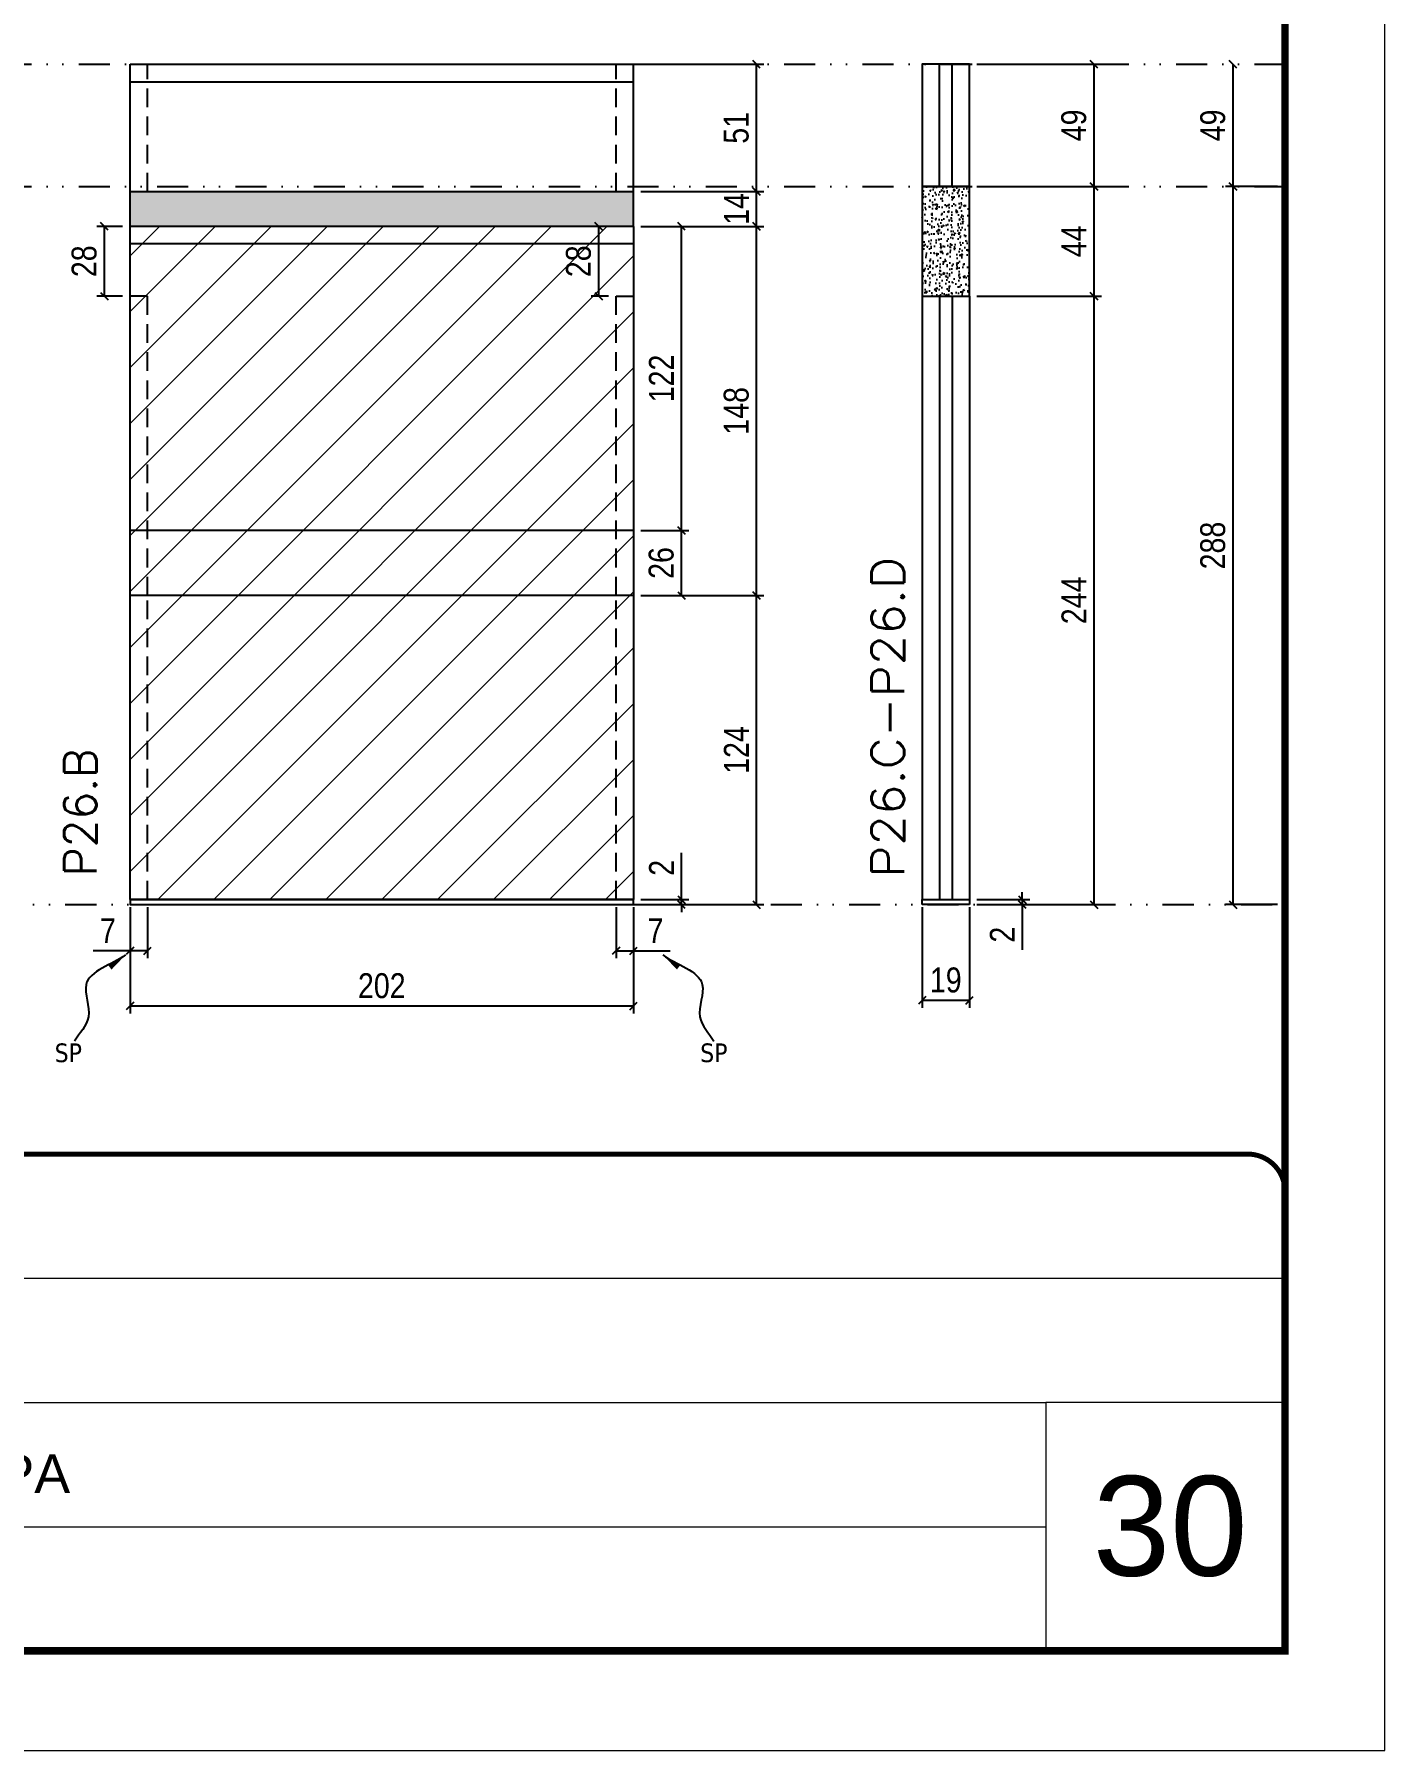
# Model space of a CAD drawing. Extents: x 14400 to 24104, y -21631 to 6985.
# Drawn here: x 16955 to 17497, y -2105 to -1417 of the extents above; entities that cross this region are included whole.
import ezdxf

# ---------------------------------------------------------------- set-up
doc = ezdxf.new("R2010")
doc.units = 0
for name, pattern in [('CONTINUO', [0]), ('DASHED', [0.75, 0.5, -0.25]), ('DIVIDE2', [0.625, 0.25, -0.125, 0, -0.125, 0, -0.125]), ('HIDDEN', [0.375, 0.25, -0.125])]:
    doc.linetypes.add(name, pattern=pattern)
for name, color, linetype, lineweight in [('CARIMBO', 255, 'Continuous', 9), ('Folhas', 255, 'Continuous', 9), ('Hachura', 251, 'Continuous', 9), ('SARRAFO DE PRESSAO', 251, 'DASHED', 9), ('Texto Seção', 7, 'Continuous', 15)]:
    doc.layers.add(name, color=color, linetype=linetype, lineweight=lineweight)
for name, color, linetype in [('COTA', 241, 'Continuous'), ('Nível', 160, 'Continuous'), ('Painéis', 200, 'Continuous'), ('SARR_2.2x7', 40, 'Continuous'), ('texto', 7, 'Continuous')]:
    doc.layers.add(name, color=color, linetype=linetype)
doc.styles.add('ARIAL', font='arial.ttf')
doc.styles.add('COTA TECNICA', font='techl___.ttf', dxfattribs={"height": 10})
doc.styles.add('COTA TECNICA-50', font='techl___.ttf', dxfattribs={"height": 10})
doc.styles.add('REGUA-120', font='ROMANS.shx', dxfattribs={"height": 15})
doc.styles.get("Standard").update_dxf_attribs({"font": 'arial.ttf'})
doc.dimstyles.new('COTA PAINEL-50', dxfattribs={"dimtxt": 10, "dimasz": 3, "dimexe": 3, "dimexo": 3, "dimgap": 3, "dimtad": 1, "dimdec": 1, "dimzin": 12, "dimdsep": 46, "dimtxsty": 'COTA TECNICA-50', "dimblk1": 'OBLIQUE', "dimblk2": 'OBLIQUE', "dimsah": 1, "dimcen": 0.9, "dimclrd": 4, "dimclre": 4, "dimclrt": 240, "dimadec": 1, "dimazin": 3, "dimtfac": 1, "dimtdec": 1, "dimtmove": 0, "dimatfit": 3, "dimfxl": 1, "dimtolj": 1, "dimtzin": 12, "dimarcsym": 0})
doc.dimstyles.new('PAINEL', dxfattribs={"dimtxt": 10, "dimasz": 3, "dimexe": 3, "dimexo": 3, "dimgap": 3, "dimtad": 1, "dimdec": 1, "dimzin": 12, "dimdsep": 46, "dimtxsty": 'COTA TECNICA', "dimblk1": 'OBLIQUE', "dimblk2": 'OBLIQUE', "dimsah": 1, "dimcen": 0.9, "dimclrd": 4, "dimclre": 4, "dimclrt": 240, "dimadec": 1, "dimazin": 3, "dimtfac": 1, "dimtdec": 1, "dimtmove": 0, "dimatfit": 3, "dimfxl": 1, "dimtolj": 1, "dimtzin": 12, "dimarcsym": 0})
doc.dimstyles.get("Standard").update_dxf_attribs({"dimtxt": 0.18, "dimasz": 0.18, "dimexe": 0.18, "dimexo": 0.0625, "dimgap": 0.09, "dimtad": 0, "dimtih": 1, "dimtoh": 1, "dimdec": 4, "dimzin": 0, "dimdsep": 46, "dimtxsty": 'Standard', "dimcen": 0.09, "dimadec": 0, "dimazin": 0, "dimtfac": 1, "dimtdec": 4, "dimtofl": 0, "dimtmove": 0, "dimatfit": 3, "dimfxl": 1, "dimtolj": 1, "dimtzin": 0, "dimarcsym": 0})

# ---------------------------------------------------------------- blocks, each defined once
blk = doc.blocks.new('9999999999')
at = {"color": 30, "linetype": 'CONTINUO'}
for p, q in [((98564.56, 34379.64), (99583.98, 34379.64)), ((98564.56, 34329.83), (99487.98, 34329.83)), ((99583.98, 34329.83), (99487.98, 34329.83)), ((99487.98, 34329.83), (99487.98, 34230.21)), ((98564.56, 34280.02), (99487.98, 34280.02))]:
    blk.add_line(p, q, dxfattribs=at)
at = {"color": 30, "linetype": 'CONTINUO', "const_width": 2}
blk.add_lwpolyline([(99583.98, 34230.21), (99583.98, 34414.45, 0.414214), (99568.98, 34429.45), (98228.98, 34429.45, 0.414214), (98213.98, 34414.45), (98213.98, 34245.21, 0.414214), (98228.98, 34230.21), (99583.98, 34230.21)], format="xyb", dxfattribs=at)
at = {"layer": 'Folhas'}
blk.add_lwpolyline([(98138.98, 34190.21), (99623.98, 34190.21), (99623.98, 35240.21), (98138.98, 35240.21)], close=True, dxfattribs=at)
at = {"layer": 'Folhas', "color": 30, "const_width": 3}
blk.add_lwpolyline([(98213.98, 34230.21), (99583.98, 34230.21), (99583.98, 35200.21), (98213.98, 35200.21)], close=True, dxfattribs=at)
at = {"color": 7, "linetype": 'Continuous', "ltscale": 5, "style": 'ARIAL'}
blk.add_text('2°PAVIMENTO - 1°ETAPA', height=15.4829, dxfattribs=at).set_placement((98837.68, 34293.51))
blk = doc.blocks.new('_Oblique')
at = {"color": 0, "linetype": 'ByBlock', "lineweight": -2}
blk.add_line((-0.5, -0.5), (0.5, 0.5), dxfattribs=at)
blk = doc.blocks.new('*D1287')
at = {"layer": 'COTA', "color": 4, "lineweight": -2, "transparency": 16777216}
for p, q in [((16993.55, -1767.02), (16993.55, -1809.69)), ((17195.55, -1767.02), (17195.55, -1809.69)), ((17195.55, -1806.69), (16993.55, -1806.69))]:
    blk.add_line(p, q, dxfattribs=at)
at = {"layer": 'Defpoints', "color": 0, "transparency": 16777216}
for p in [(16993.55, -1764.02), (17195.55, -1764.02), (16993.55, -1806.69)]:
    blk.add_point(p, dxfattribs=at)
at = {"layer": 'COTA', "color": 4, "lineweight": -2, "transparency": 16777216, "xscale": 3, "yscale": 3, "zscale": 3, "rotation": 180}
blk.add_blockref('_Oblique', (16993.55, -1806.69), dxfattribs=at)
at = {"layer": 'COTA', "color": 4, "lineweight": -2, "transparency": 16777216, "xscale": 3, "yscale": 3, "zscale": 3}
blk.add_blockref('_Oblique', (17195.55, -1806.69), dxfattribs=at)
at = {"layer": 'COTA', "color": 240, "transparency": 16777216, "insert": (17094.55, -1798.59), "char_height": 10, "attachment_point": 5, "style": 'COTA TECNICA'}
blk.add_mtext('\\A1;202', dxfattribs=at)
blk = doc.blocks.new('*D1288')
at = {"layer": 'COTA', "color": 4, "lineweight": -2, "transparency": 16777216}
for p, q in [((17188.55, -1767.02), (17188.55, -1787.53)), ((17195.55, -1769.02), (17195.55, -1787.53)), ((17188.55, -1784.53), (17195.55, -1784.53)), ((17195.55, -1784.53), (17210.28, -1784.53))]:
    blk.add_line(p, q, dxfattribs=at)
at = {"layer": 'Defpoints', "color": 0, "transparency": 16777216}
for p in [(17188.55, -1764.02), (17195.55, -1766.02), (17195.55, -1784.53)]:
    blk.add_point(p, dxfattribs=at)
at = {"layer": 'COTA', "color": 4, "lineweight": -2, "transparency": 16777216, "xscale": 3, "yscale": 3, "zscale": 3, "rotation": 180}
blk.add_blockref('_Oblique', (17188.55, -1784.53), dxfattribs=at)
at = {"layer": 'COTA', "color": 4, "lineweight": -2, "transparency": 16777216, "xscale": 3, "yscale": 3, "zscale": 3}
blk.add_blockref('_Oblique', (17195.55, -1784.53), dxfattribs=at)
at = {"layer": 'COTA', "color": 240, "transparency": 16777216, "insert": (17204.41, -1776.45), "char_height": 10, "attachment_point": 5, "style": 'COTA TECNICA-50'}
blk.add_mtext('\\A1;7', dxfattribs=at)
blk = doc.blocks.new('*D1289')
at = {"layer": 'COTA', "color": 4, "lineweight": -2, "transparency": 16777216}
for p, q in [((17000.55, -1767.02), (17000.55, -1787.53)), ((16993.55, -1769.02), (16993.55, -1787.53)), ((16993.55, -1784.53), (16978.81, -1784.53)), ((17000.55, -1784.53), (16993.55, -1784.53))]:
    blk.add_line(p, q, dxfattribs=at)
at = {"layer": 'Defpoints', "color": 0, "transparency": 16777216}
for p in [(16993.55, -1766.02), (17000.55, -1764.02), (16993.55, -1784.53)]:
    blk.add_point(p, dxfattribs=at)
at = {"layer": 'COTA', "color": 4, "lineweight": -2, "transparency": 16777216, "xscale": 3, "yscale": 3, "zscale": 3, "rotation": 180}
blk.add_blockref('_Oblique', (16993.55, -1784.53), dxfattribs=at)
at = {"layer": 'COTA', "color": 4, "lineweight": -2, "transparency": 16777216, "xscale": 3, "yscale": 3, "zscale": 3}
blk.add_blockref('_Oblique', (17000.55, -1784.53), dxfattribs=at)
at = {"layer": 'COTA', "color": 240, "transparency": 16777216, "insert": (16984.68, -1776.45), "char_height": 10, "attachment_point": 5, "style": 'COTA TECNICA-50'}
blk.add_mtext('\\A1;7', dxfattribs=at)
blk = doc.blocks.new('*D1297')
at = {"layer": 'COTA', "color": 4, "linetype": 'ByBlock', "lineweight": -2, "transparency": 16777216}
for p, q in [((17198.55, -1642.02), (17247.91, -1642.02)), ((17244.91, -1766.02), (17244.91, -1642.02)), ((17198.55, -1766.02), (17247.91, -1766.02))]:
    blk.add_line(p, q, dxfattribs=at)
at = {"layer": 'Defpoints', "color": 0, "linetype": 'ByBlock', "transparency": 16777216}
for p in [(17195.55, -1642.02), (17244.91, -1642.02), (17195.55, -1766.02)]:
    blk.add_point(p, dxfattribs=at)
at = {"layer": 'COTA', "color": 4, "linetype": 'ByBlock', "lineweight": -2, "transparency": 16777216, "xscale": 3, "yscale": 3, "zscale": 3}
for p, rotation in [((17244.91, -1642.02), 90), ((17244.91, -1766.02), 270)]:
    blk.add_blockref('_Oblique', p, dxfattribs=dict(at, rotation=rotation))
at = {"layer": 'COTA', "color": 240, "linetype": 'ByBlock', "transparency": 16777216, "insert": (17236.84, -1704.02), "char_height": 10, "attachment_point": 5, "rotation": 90, "style": 'COTA TECNICA'}
blk.add_mtext('\\A1;124', dxfattribs=at)
blk = doc.blocks.new('*D1290')
at = {"layer": 'COTA', "color": 4, "lineweight": -2, "transparency": 16777216}
for p, q in [((17214.8, -1764.02), (17214.8, -1745.21)), ((17198.55, -1764.02), (17217.8, -1764.02)), ((17198.55, -1766.02), (17217.8, -1766.02)), ((17214.8, -1766.02), (17214.8, -1764.02)), ((17214.8, -1766.02), (17214.8, -1769.02))]:
    blk.add_line(p, q, dxfattribs=at)
at = {"layer": 'Defpoints', "color": 0, "transparency": 16777216}
for p in [(17195.55, -1764.02), (17195.55, -1766.02), (17214.8, -1766.02)]:
    blk.add_point(p, dxfattribs=at)
at = {"layer": 'COTA', "color": 4, "lineweight": -2, "transparency": 16777216, "xscale": 3, "yscale": 3, "zscale": 3}
for p, rotation in [((17214.8, -1764.02), 270), ((17214.8, -1766.02), 90)]:
    blk.add_blockref('_Oblique', p, dxfattribs=dict(at, rotation=rotation))
at = {"layer": 'COTA', "color": 240, "transparency": 16777216, "insert": (17206.8, -1751.27), "char_height": 10, "attachment_point": 5, "rotation": 90, "style": 'COTA TECNICA-50'}
blk.add_mtext('\\A1;2', dxfattribs=at)
blk = doc.blocks.new('*D1298')
at = {"layer": 'COTA', "color": 4, "linetype": 'ByBlock', "lineweight": -2, "transparency": 16777216}
for p, q in [((17198.55, -1642.02), (17247.91, -1642.02)), ((17244.91, -1766.02), (17244.91, -1642.02)), ((17198.55, -1766.02), (17247.91, -1766.02))]:
    blk.add_line(p, q, dxfattribs=at)
at = {"layer": 'Defpoints', "color": 0, "linetype": 'ByBlock', "transparency": 16777216}
for p in [(17195.55, -1642.02), (17244.91, -1642.02), (17195.55, -1766.02)]:
    blk.add_point(p, dxfattribs=at)
at = {"layer": 'COTA', "color": 4, "linetype": 'ByBlock', "lineweight": -2, "transparency": 16777216, "xscale": 3, "yscale": 3, "zscale": 3}
for p, rotation in [((17244.91, -1642.02), 90), ((17244.91, -1766.02), 270)]:
    blk.add_blockref('_Oblique', p, dxfattribs=dict(at, rotation=rotation))
at = {"layer": 'COTA', "color": 240, "linetype": 'ByBlock', "transparency": 16777216, "insert": (17236.84, -1704.02), "char_height": 10, "attachment_point": 5, "rotation": 90, "style": 'COTA TECNICA'}
blk.add_mtext('\\A1;124', dxfattribs=at)
blk = doc.blocks.new('*D1299')
at = {"layer": 'COTA', "color": 4, "lineweight": -2, "transparency": 16777216}
for p, q in [((17198.55, -1494.02), (17247.91, -1494.02)), ((17244.91, -1642.02), (17244.91, -1494.02)), ((17198.55, -1642.02), (17247.91, -1642.02))]:
    blk.add_line(p, q, dxfattribs=at)
at = {"layer": 'Defpoints', "color": 0, "transparency": 16777216}
for p in [(17195.55, -1494.02), (17244.91, -1494.02), (17195.55, -1642.02)]:
    blk.add_point(p, dxfattribs=at)
at = {"layer": 'COTA', "color": 4, "lineweight": -2, "transparency": 16777216, "xscale": 3, "yscale": 3, "zscale": 3}
for p, rotation in [((17244.91, -1494.02), 90), ((17244.91, -1642.02), 270)]:
    blk.add_blockref('_Oblique', p, dxfattribs=dict(at, rotation=rotation))
at = {"layer": 'COTA', "color": 240, "transparency": 16777216, "insert": (17236.82, -1568.02), "char_height": 10, "attachment_point": 5, "rotation": 90, "style": 'COTA TECNICA'}
blk.add_mtext('\\A1;148', dxfattribs=at)
blk = doc.blocks.new('*D1300')
at = {"layer": 'COTA', "color": 4, "lineweight": -2, "transparency": 16777216}
for p, q in [((17198.55, -1480.02), (17247.91, -1480.02)), ((17244.91, -1494.02), (17244.91, -1480.02)), ((17198.55, -1494.02), (17247.91, -1494.02))]:
    blk.add_line(p, q, dxfattribs=at)
at = {"layer": 'Defpoints', "color": 0, "transparency": 16777216}
for p in [(17195.55, -1480.02), (17244.91, -1480.02), (17195.55, -1494.02)]:
    blk.add_point(p, dxfattribs=at)
at = {"layer": 'COTA', "color": 4, "lineweight": -2, "transparency": 16777216, "xscale": 3, "yscale": 3, "zscale": 3}
for p, rotation in [((17244.91, -1480.02), 90), ((17244.91, -1494.02), 270)]:
    blk.add_blockref('_Oblique', p, dxfattribs=dict(at, rotation=rotation))
at = {"layer": 'COTA', "color": 240, "transparency": 16777216, "insert": (17236.84, -1487.02), "char_height": 10, "attachment_point": 5, "rotation": 90, "style": 'COTA TECNICA'}
blk.add_mtext('\\A1;14', dxfattribs=at)
blk = doc.blocks.new('*D1301')
at = {"layer": 'COTA', "color": 4, "lineweight": -2, "transparency": 16777216}
for p, q in [((17185.55, -1494.02), (17178.6, -1494.02)), ((17181.6, -1522.02), (17181.6, -1494.02)), ((17185.55, -1522.02), (17178.6, -1522.02))]:
    blk.add_line(p, q, dxfattribs=at)
at = {"layer": 'Defpoints', "color": 0, "transparency": 16777216}
for p in [(17181.6, -1494.02), (17188.55, -1494.02), (17188.55, -1522.02)]:
    blk.add_point(p, dxfattribs=at)
at = {"layer": 'COTA', "color": 4, "lineweight": -2, "transparency": 16777216, "xscale": 3, "yscale": 3, "zscale": 3}
for p, rotation in [((17181.6, -1494.02), 90), ((17181.6, -1522.02), 270)]:
    blk.add_blockref('_Oblique', p, dxfattribs=dict(at, rotation=rotation))
at = {"layer": 'COTA', "color": 240, "transparency": 16777216, "insert": (17173.5, -1508.02), "char_height": 10, "attachment_point": 5, "rotation": 90, "style": 'COTA TECNICA'}
blk.add_mtext('\\A1;28', dxfattribs=at)
blk = doc.blocks.new('*D1302')
at = {"layer": 'COTA', "color": 4, "lineweight": -2, "transparency": 16777216}
for p, q in [((16990.55, -1494.02), (16980.24, -1494.02)), ((16983.24, -1522.02), (16983.24, -1494.02)), ((16990.55, -1522.02), (16980.24, -1522.02))]:
    blk.add_line(p, q, dxfattribs=at)
at = {"layer": 'Defpoints', "color": 0, "transparency": 16777216}
for p in [(16983.24, -1494.02), (16993.55, -1494.02), (16993.55, -1522.02)]:
    blk.add_point(p, dxfattribs=at)
at = {"layer": 'COTA', "color": 4, "lineweight": -2, "transparency": 16777216, "xscale": 3, "yscale": 3, "zscale": 3}
for p, rotation in [((16983.24, -1494.02), 90), ((16983.24, -1522.02), 270)]:
    blk.add_blockref('_Oblique', p, dxfattribs=dict(at, rotation=rotation))
at = {"layer": 'COTA', "color": 240, "transparency": 16777216, "insert": (16975.15, -1508.02), "char_height": 10, "attachment_point": 5, "rotation": 90, "style": 'COTA TECNICA'}
blk.add_mtext('\\A1;28', dxfattribs=at)
blk = doc.blocks.new('*D1303')
at = {"layer": 'COTA', "color": 4, "lineweight": -2, "transparency": 16777216}
for p, q in [((17198.55, -1616.02), (17217.8, -1616.02)), ((17214.8, -1642.02), (17214.8, -1616.02)), ((17198.55, -1642.02), (17217.8, -1642.02))]:
    blk.add_line(p, q, dxfattribs=at)
at = {"layer": 'Defpoints', "color": 0, "transparency": 16777216}
for p in [(17195.55, -1616.02), (17214.8, -1616.02), (17195.55, -1642.02)]:
    blk.add_point(p, dxfattribs=at)
at = {"layer": 'COTA', "color": 4, "lineweight": -2, "transparency": 16777216, "xscale": 3, "yscale": 3, "zscale": 3}
for p, rotation in [((17214.8, -1616.02), 90), ((17214.8, -1642.02), 270)]:
    blk.add_blockref('_Oblique', p, dxfattribs=dict(at, rotation=rotation))
at = {"layer": 'COTA', "color": 240, "transparency": 16777216, "insert": (17206.7, -1629.02), "char_height": 10, "attachment_point": 5, "rotation": 90, "style": 'COTA TECNICA'}
blk.add_mtext('\\A1;26', dxfattribs=at)
blk = doc.blocks.new('*D1291')
at = {"layer": 'COTA', "color": 4, "lineweight": -2, "transparency": 16777216}
for p, q in [((17198.55, -1494.02), (17217.8, -1494.02)), ((17214.8, -1616.02), (17214.8, -1494.02)), ((17198.55, -1616.02), (17217.8, -1616.02))]:
    blk.add_line(p, q, dxfattribs=at)
at = {"layer": 'Defpoints', "color": 0, "transparency": 16777216}
for p in [(17195.55, -1494.02), (17214.8, -1494.02), (17195.55, -1616.02)]:
    blk.add_point(p, dxfattribs=at)
at = {"layer": 'COTA', "color": 4, "lineweight": -2, "transparency": 16777216, "xscale": 3, "yscale": 3, "zscale": 3}
for p, rotation in [((17214.8, -1494.02), 90), ((17214.8, -1616.02), 270)]:
    blk.add_blockref('_Oblique', p, dxfattribs=dict(at, rotation=rotation))
at = {"layer": 'COTA', "color": 240, "transparency": 16777216, "insert": (17206.75, -1555.02), "char_height": 10, "attachment_point": 5, "rotation": 90, "style": 'COTA TECNICA'}
blk.add_mtext('\\A1;122', dxfattribs=at)
blk = doc.blocks.new('*D1264')
at = {"layer": 'COTA', "color": 4, "lineweight": -2, "transparency": 16777216}
for p, q in [((17311.36, -1767.02), (17311.36, -1807.38)), ((17330.36, -1767.02), (17330.36, -1807.38)), ((17311.36, -1804.38), (17330.36, -1804.38))]:
    blk.add_line(p, q, dxfattribs=at)
at = {"layer": 'Defpoints', "color": 0, "transparency": 16777216}
for p in [(17311.36, -1764.02), (17330.36, -1764.02), (17330.36, -1804.38)]:
    blk.add_point(p, dxfattribs=at)
at = {"layer": 'COTA', "color": 4, "lineweight": -2, "transparency": 16777216, "xscale": 3, "yscale": 3, "zscale": 3, "rotation": 180}
blk.add_blockref('_Oblique', (17311.36, -1804.38), dxfattribs=at)
at = {"layer": 'COTA', "color": 4, "lineweight": -2, "transparency": 16777216, "xscale": 3, "yscale": 3, "zscale": 3}
blk.add_blockref('_Oblique', (17330.36, -1804.38), dxfattribs=at)
at = {"layer": 'COTA', "color": 240, "transparency": 16777216, "insert": (17320.86, -1796.29), "char_height": 10, "attachment_point": 5, "style": 'COTA TECNICA'}
blk.add_mtext('\\A1;19', dxfattribs=at)
blk = doc.blocks.new('*D1265')
at = {"layer": 'COTA', "color": 4, "lineweight": -2, "transparency": 16777216}
for p, q in [((17351.55, -1764.02), (17351.55, -1761.02)), ((17333.36, -1764.02), (17354.55, -1764.02)), ((17333.36, -1766.02), (17354.55, -1766.02)), ((17351.55, -1764.02), (17351.55, -1766.02)), ((17351.55, -1766.02), (17351.55, -1784.13))]:
    blk.add_line(p, q, dxfattribs=at)
at = {"layer": 'Defpoints', "color": 0, "transparency": 16777216}
for p in [(17330.36, -1764.02), (17330.36, -1766.02), (17351.55, -1764.02)]:
    blk.add_point(p, dxfattribs=at)
at = {"layer": 'COTA', "color": 4, "lineweight": -2, "transparency": 16777216, "xscale": 3, "yscale": 3, "zscale": 3}
for p, rotation in [((17351.55, -1764.02), 270), ((17351.55, -1766.02), 90)]:
    blk.add_blockref('_Oblique', p, dxfattribs=dict(at, rotation=rotation))
at = {"layer": 'COTA', "color": 240, "transparency": 16777216, "insert": (17343.55, -1778.07), "char_height": 10, "attachment_point": 5, "rotation": 90, "style": 'COTA TECNICA-50'}
blk.add_mtext('\\A1;2', dxfattribs=at)
blk = doc.blocks.new('*D1266')
at = {"layer": 'COTA', "color": 4, "lineweight": -2, "transparency": 16777216}
for p, q in [((17333.36, -1522.02), (17383.35, -1522.02)), ((17380.35, -1766.02), (17380.35, -1522.02)), ((17333.36, -1766.02), (17383.35, -1766.02))]:
    blk.add_line(p, q, dxfattribs=at)
at = {"layer": 'Defpoints', "color": 0, "transparency": 16777216}
for p in [(17330.36, -1522.02), (17380.35, -1522.02), (17330.36, -1766.02)]:
    blk.add_point(p, dxfattribs=at)
at = {"layer": 'COTA', "color": 4, "lineweight": -2, "transparency": 16777216, "xscale": 3, "yscale": 3, "zscale": 3}
for p, rotation in [((17380.35, -1522.02), 90), ((17380.35, -1766.02), 270)]:
    blk.add_blockref('_Oblique', p, dxfattribs=dict(at, rotation=rotation))
at = {"layer": 'COTA', "color": 240, "transparency": 16777216, "insert": (17372.28, -1644.02), "char_height": 10, "attachment_point": 5, "rotation": 90, "style": 'COTA TECNICA-50'}
blk.add_mtext('\\A1;244', dxfattribs=at)
blk = doc.blocks.new('*D1292')
at = {"layer": 'COTA', "color": 4, "lineweight": -2, "transparency": 16777216}
for p, q in [((17333.36, -1478.02), (17383.35, -1478.02)), ((17380.35, -1522.02), (17380.35, -1478.02)), ((17333.36, -1522.02), (17383.35, -1522.02))]:
    blk.add_line(p, q, dxfattribs=at)
at = {"layer": 'Defpoints', "color": 0, "transparency": 16777216}
for p in [(17330.36, -1478.02), (17380.35, -1478.02), (17330.36, -1522.02)]:
    blk.add_point(p, dxfattribs=at)
at = {"layer": 'COTA', "color": 4, "lineweight": -2, "transparency": 16777216, "xscale": 3, "yscale": 3, "zscale": 3}
for p, rotation in [((17380.35, -1478.02), 90), ((17380.35, -1522.02), 270)]:
    blk.add_blockref('_Oblique', p, dxfattribs=dict(at, rotation=rotation))
at = {"layer": 'COTA', "color": 240, "transparency": 16777216, "insert": (17372.28, -1500.02), "char_height": 10, "attachment_point": 5, "rotation": 90, "style": 'COTA TECNICA'}
blk.add_mtext('\\A1;44', dxfattribs=at)
blk = doc.blocks.new('*D1293')
at = {"layer": 'COTA', "color": 4, "lineweight": -2, "transparency": 16777216}
for p, q in [((17453.97, -1478.02), (17433.12, -1478.02)), ((17436.12, -1766.02), (17436.12, -1478.02)), ((17453.97, -1766.02), (17433.12, -1766.02))]:
    blk.add_line(p, q, dxfattribs=at)
at = {"layer": 'Defpoints', "color": 0, "transparency": 16777216}
for p in [(17436.12, -1478.02), (17456.97, -1478.02), (17456.97, -1766.02)]:
    blk.add_point(p, dxfattribs=at)
at = {"layer": 'COTA', "color": 4, "lineweight": -2, "transparency": 16777216, "xscale": 3, "yscale": 3, "zscale": 3}
for p, rotation in [((17436.12, -1478.02), 90), ((17436.12, -1766.02), 270)]:
    blk.add_blockref('_Oblique', p, dxfattribs=dict(at, rotation=rotation))
at = {"layer": 'COTA', "color": 240, "transparency": 16777216, "insert": (17428.02, -1622.02), "char_height": 10, "attachment_point": 5, "rotation": 90, "style": 'COTA TECNICA'}
blk.add_mtext('\\A1;288', dxfattribs=at)
blk = doc.blocks.new('*D2073')
at = {"layer": 'COTA', "color": 4, "lineweight": -2, "transparency": 16777216}
for p, q in [((17198.55, -1429.02), (17247.91, -1429.02)), ((17244.91, -1480.02), (17244.91, -1429.02)), ((17198.55, -1480.02), (17247.91, -1480.02))]:
    blk.add_line(p, q, dxfattribs=at)
at = {"layer": 'Defpoints', "color": 0, "transparency": 16777216}
for p in [(17195.55, -1429.02), (17244.91, -1429.02), (17195.55, -1480.02)]:
    blk.add_point(p, dxfattribs=at)
at = {"layer": 'COTA', "color": 4, "lineweight": -2, "transparency": 16777216, "xscale": 3, "yscale": 3, "zscale": 3}
for p, rotation in [((17244.91, -1429.02), 90), ((17244.91, -1480.02), 270)]:
    blk.add_blockref('_Oblique', p, dxfattribs=dict(at, rotation=rotation))
at = {"layer": 'COTA', "color": 240, "transparency": 16777216, "insert": (17236.8, -1454.52), "char_height": 10, "attachment_point": 5, "rotation": 90, "style": 'COTA TECNICA'}
blk.add_mtext('\\A1;51', dxfattribs=at)
blk = doc.blocks.new('*D2074')
at = {"layer": 'COTA', "color": 4, "lineweight": -2, "transparency": 16777216}
blk.add_line((17436.12, -1478.02), (17436.12, -1429.02), dxfattribs=at)
at = {"layer": 'Defpoints', "color": 0, "transparency": 16777216}
for p in [(17436.12, -1429.02), (17436.12, -1429.02), (17436.12, -1478.02)]:
    blk.add_point(p, dxfattribs=at)
at = {"layer": 'COTA', "color": 4, "lineweight": -2, "transparency": 16777216, "xscale": 3, "yscale": 3, "zscale": 3}
for p, rotation in [((17436.12, -1429.02), 90), ((17436.12, -1478.02), 270)]:
    blk.add_blockref('_Oblique', p, dxfattribs=dict(at, rotation=rotation))
at = {"layer": 'COTA', "color": 240, "transparency": 16777216, "insert": (17428.02, -1453.52), "char_height": 10, "attachment_point": 5, "rotation": 90, "style": 'COTA TECNICA'}
blk.add_mtext('\\A1;49', dxfattribs=at)
blk = doc.blocks.new('*D2076')
at = {"layer": 'COTA', "color": 4, "lineweight": -2, "transparency": 16777216}
for p, q in [((17333.36, -1429.02), (17383.35, -1429.02)), ((17380.35, -1478.02), (17380.35, -1429.02)), ((17333.36, -1478.02), (17383.35, -1478.02))]:
    blk.add_line(p, q, dxfattribs=at)
at = {"layer": 'Defpoints', "color": 0, "transparency": 16777216}
for p in [(17330.36, -1429.02), (17380.35, -1429.02), (17330.36, -1478.02)]:
    blk.add_point(p, dxfattribs=at)
at = {"layer": 'COTA', "color": 4, "lineweight": -2, "transparency": 16777216, "xscale": 3, "yscale": 3, "zscale": 3}
for p, rotation in [((17380.35, -1429.02), 90), ((17380.35, -1478.02), 270)]:
    blk.add_blockref('_Oblique', p, dxfattribs=dict(at, rotation=rotation))
at = {"layer": 'COTA', "color": 240, "transparency": 16777216, "insert": (17372.25, -1453.52), "char_height": 10, "attachment_point": 5, "rotation": 90, "style": 'COTA TECNICA'}
blk.add_mtext('\\A1;49', dxfattribs=at)

msp = doc.modelspace()

# ---------------------------------------------------------------- hatches: boundary and pattern name
at = {"layer": 'COTA'}
h = msp.add_hatch(dxfattribs=at)
h.set_pattern_fill('AR-CONC', color=256, scale=0.03)
h.set_pattern_definition([(50, (-1431.694, -5760.8755), (5.4655401, -0.4781726), [0.5715, -6.2865]), (355, (-1431.694, -5760.8755), (-1.0573026, 5.7317054), [0.4572, -5.0292175]), (100.451445, (-1431.2385, -5760.9154), (4.4082374, 5.2535326), [0.4857003, -5.3427073]), (46.1842, (-1431.694, -5759.3515), (8.1323712, -1.2612698), [0.85725, -9.42975]), (96.635558, (-1431.016, -5759.457), (7.122124, 7.4227837), [0.7285507, -8.0140682]), (351.18415, (-1431.694, -5759.3515), (7.122124, 7.4227837), [0.685799, -7.543792]), (21, (-1430.932, -5759.7325), (4.5484317, -3.0679559), [0.5715, -6.2865]), (326, (-1430.932, -5759.7325), (1.8540609, 5.525639), [0.4572, -5.0292]), (71.451445, (-1430.553, -5759.988), (6.4024926, 2.457683), [0.4857003, -5.3426981]), (37.5, (-1431.694, -5760.8755), (0.0926581, 2.53665117), [0, -4.96824, 0, -5.1054, 0, -5.04825]), (7.5, (-1431.694, -5760.8755), (2.00458988, 3.00541724), [0, -2.91084, 0, -4.85394, 0, -1.92405]), (327.5, (-1433.3932, -5760.8755), (4.06771786, -0.17186232), [0, -1.905, 0, -5.9436, 0, -7.8867]), (317.5, (-1434.1552, -5760.8755), (4.44387544, 0.7627947), [0, -2.4765, 0, -3.94716, 0, -5.6007])])
h.paths.add_polyline_path([(17330.36, -1478.02), (17311.36, -1478.02), (17311.36, -1522.02), (17330.36, -1522.02)])
h = msp.add_hatch(dxfattribs=at)
h.set_pattern_fill('AR-CONC', color=256, scale=0.03)
h.set_pattern_definition([(50, (534.385, -28), (5.4655401, -0.4781726), [0.5715, -6.2865]), (355, (534.385, -28), (-1.0573026, 5.7317054), [0.4572, -5.0292175]), (100.451445, (534.8404, -28.04), (4.4082374, 5.2535326), [0.4857003, -5.3427073]), (46.1842, (534.385, -26.476), (8.1323712, -1.2612698), [0.85725, -9.42975]), (96.63556, (535.0626, -26.581), (7.122124, 7.4227837), [0.7285507, -8.0140682]), (351.18415, (534.385, -26.476), (7.122124, 7.4227837), [0.685799, -7.543792]), (21, (535.147, -26.857), (4.5484317, -3.067956), [0.5715, -6.2865]), (326, (535.147, -26.857), (1.8540609, 5.525639), [0.4572, -5.0292]), (71.451445, (535.526, -27.1127), (6.4024926, 2.457683), [0.4857003, -5.3426981]), (37.5, (534.3849, -28), (0.0926581, 2.53665117), [0, -4.96824, 0, -5.1054, 0, -5.04825]), (7.5, (534.385, -28), (2.00458988, 3.00541724), [0, -2.91084, 0, -4.85394, 0, -1.92405]), (327.5, (532.6856, -28), (4.06771786, -0.17186232), [0, -1.905, 0, -5.9436, 0, -7.8867]), (317.5, (531.9236, -28), (4.44387544, 0.7627947), [0, -2.4765, 0, -3.94716, 0, -5.6007])])
h.paths.add_polyline_path([(16993.55, -1480.02), (16993.55, -1494.02), (17195.55, -1494.02), (17195.55, -1480.02)])
at = {"layer": 'Hachura', "linetype": 'ByBlock'}
h = msp.add_hatch(dxfattribs=at)
h.set_pattern_fill('ANSI31', color=256, scale=5)
h.paths.add_polyline_path([(16761.03, -1429.02), (16673.53, -1429.02), (16673.53, -1478.02), (16761.03, -1478.02)])
h.paths.add_polyline_path([(16875.53, -1429.02), (16788.03, -1429.02), (16788.03, -1478.02), (16875.53, -1478.02)])
h.paths.add_polyline_path([(16875.53, -1522.02), (16673.53, -1522.02), (16673.53, -1545.02), (16875.53, -1545.02)])
h.paths.add_polyline_path([(16875.53, -1545.02), (16673.53, -1545.02), (16673.53, -1642.02), (16875.53, -1642.02)])
h.paths.add_polyline_path([(16875.53, -1642.02), (16673.53, -1642.02), (16673.53, -1764.02), (16875.53, -1764.02)])
h.paths.add_polyline_path([(17195.55, -1642.02), (16993.55, -1642.02), (16993.55, -1764.02), (17195.55, -1764.02)])
h.paths.add_polyline_path([(17195.55, -1616.02), (16993.55, -1616.02), (16993.55, -1642.02), (17195.55, -1642.02)])
h.paths.add_polyline_path([(17195.55, -1494.02), (16993.55, -1494.02), (16993.55, -1616.02), (17195.55, -1616.02)])

# ---------------------------------------------------------------- linework, layer by layer
at = {"layer": 'COTA'}
for p, q in [((16993.55, -1494.02), (16993.55, -1480.02)), ((17195.55, -1494.02), (17195.55, -1480.02)), ((17000.55, -1522.02), (16993.55, -1522.02)), ((17188.55, -1522.02), (17195.55, -1522.02))]:
    msp.add_line(p, q, dxfattribs=at)
msp.add_lwpolyline([(17311.36, -1522.02), (17330.36, -1522.02), (17330.36, -1478.02), (17311.36, -1478.02)], close=True, dxfattribs=at)
at = {"layer": 'Nível', "color": 4, "linetype": 'DIVIDE2', "ltscale": 50}
for p, q in [((16626.98, -1429.02), (17456.97, -1429.02)), ((16626.98, -1478.02), (17456.97, -1478.02)), ((16086.97, -1766.02), (17456.97, -1766.02))]:
    msp.add_line(p, q, dxfattribs=at)
at = {"layer": 'Painéis'}
for p, q in [((16993.55, -1429.02), (17195.55, -1429.02)), ((16993.55, -1480.02), (16993.55, -1429.02)), ((17195.55, -1480.02), (17195.55, -1429.02)), ((16993.55, -1480.02), (17195.55, -1480.02)), ((16993.55, -1764.02), (16993.55, -1494.02)), ((17195.55, -1494.02), (16993.55, -1494.02)), ((17195.55, -1494.02), (17195.55, -1764.02)), ((17311.36, -1522.02), (17311.36, -1764.02)), ((17311.36, -1522.02), (17330.36, -1522.02)), ((17330.36, -1522.02), (17330.36, -1764.02)), ((17195.55, -1616.02), (16993.55, -1616.02)), ((17195.55, -1642.02), (16993.55, -1642.02)), ((16993.55, -1764.02), (17195.55, -1764.02)), ((17311.36, -1764.02), (17330.36, -1764.02)), ((17311.36, -1766.02), (17311.36, -1764.02)), ((17330.36, -1766.02), (17311.36, -1766.02)), ((17330.36, -1764.02), (17330.36, -1766.02))]:
    msp.add_line(p, q, dxfattribs=at)
for points in [[(17311.36, -1478.02), (17330.36, -1478.02), (17330.36, -1429.02), (17311.36, -1429.02)], [(17195.55, -1764.02), (16993.55, -1764.02), (16993.55, -1766.02), (17195.55, -1766.02)]]:
    msp.add_lwpolyline(points, close=True, dxfattribs=at)
at = {"layer": 'SARR_2.2x7', "linetype": 'HIDDEN', "ltscale": 30}
for p, q in [((17000.55, -1480.02), (17000.55, -1429.02)), ((17188.55, -1480.02), (17188.55, -1429.02)), ((17000.55, -1642.02), (17000.55, -1522.02)), ((17188.55, -1642.02), (17188.55, -1522.02)), ((17000.55, -1764.02), (17000.55, -1642.02)), ((17188.55, -1764.02), (17188.55, -1642.02))]:
    msp.add_line(p, q, dxfattribs=at)
at = {"layer": 'SARR_2.2x7'}
for p, q in [((17318.36, -1478.02), (17318.36, -1429.02)), ((17323.36, -1478.02), (17323.36, -1429.02)), ((16993.55, -1436.02), (17195.55, -1436.02)), ((17195.55, -1501.02), (16993.55, -1501.02)), ((17318.36, -1522.02), (17318.36, -1764.02)), ((17323.36, -1522.02), (17323.36, -1764.02))]:
    msp.add_line(p, q, dxfattribs=at)

# ---------------------------------------------------------------- block references
at = {"layer": 'SARRAFO DE PRESSAO', "color": 6, "linetype": 'ByBlock'}
msp.add_blockref('9999999999', (-82127.01, -36295.5), dxfattribs=at)

# ---------------------------------------------------------------- texts
at = {"layer": 'CARIMBO', "style": 'ARIAL'}
msp.add_text('30', height=40, dxfattribs=at).set_placement((17379.83, -2035.15))
at = {"layer": 'texto', "color": 0, "char_height": 7.5, "attachment_point": 5}
for insert in [(16968.77, -1825.51), (17227.79, -1825.51)]:
    msp.add_mtext('{\\fTahoma|b0|i0|c0|p34;\\C4;SP}', dxfattribs=dict(at, insert=insert))
at = {"layer": 'Texto Seção', "style": 'REGUA-120', "width": 1.1}
msp.add_text('P26.C-P26.D', height=13, rotation=90, dxfattribs=at).set_placement((17304.11, -1755.25))
at = {"layer": 'Texto Seção', "insert": (16980.07, -1754.76), "char_height": 13, "width": 285.3299, "attachment_point": 7, "rotation": 90, "style": 'REGUA-120'}
msp.add_mtext('\\pt26;P26.B', dxfattribs=at)

# ---------------------------------------------------------------- dimensions: what is measured, and where the dimension line sits
at = {"layer": 'COTA'}
for base, p1, p2, angle, dimstyle, picture, middle in [((17244.91, -1429.02), (17195.55, -1480.02), (17195.55, -1429.02), 90, 'PAINEL', '*D2073', (17236.8, -1454.52)), ((17380.35, -1429.02), (17330.36, -1478.02), (17330.36, -1429.02), 90, 'PAINEL', '*D2076', (17372.25, -1453.52)), ((17436.12, -1429.02), (17436.12, -1478.02), (17436.12, -1429.02), 90, 'PAINEL', '*D2074', (17428.02, -1453.52)), ((17380.35, -1478.02), (17330.36, -1522.02), (17330.36, -1478.02), 90, 'PAINEL', '*D1292', (17372.28, -1500.02)), ((17436.12, -1478.02), (17456.97, -1766.02), (17456.97, -1478.02), 90, 'PAINEL', '*D1293', (17428.02, -1622.02)), ((16983.24, -1494.02), (16993.55, -1522.02), (16993.55, -1494.02), 90, 'PAINEL', '*D1302', (16975.15, -1508.02)), ((17181.6, -1494.02), (17188.55, -1522.02), (17188.55, -1494.02), 90, 'PAINEL', '*D1301', (17173.5, -1508.02)), ((17244.91, -1494.02), (17195.55, -1642.02), (17195.55, -1494.02), 90, 'PAINEL', '*D1299', (17236.82, -1568.02)), ((17380.35, -1522.02), (17330.36, -1766.02), (17330.36, -1522.02), 90, 'COTA PAINEL-50', '*D1266', (17372.28, -1644.02)), ((17214.8, -1616.02), (17195.55, -1642.02), (17195.55, -1616.02), 90, 'PAINEL', '*D1303', (17206.7, -1629.02)), ((16993.55, -1784.53), (17000.55, -1764.02), (16993.55, -1766.02), 180, 'COTA PAINEL-50', '*D1289', (16984.68, -1776.45))]:
    dim = msp.add_linear_dim(base=base, p1=p1, p2=p2, angle=angle, dimstyle=dimstyle, dxfattribs=at)
    dim.commit()
    dim.dimension.update_dxf_attribs({"geometry": picture, "text_midpoint": middle})
for base, p1, p2, dimstyle, picture, middle in [((17244.91, -1480.02), (17195.55, -1494.02), (17195.55, -1480.02), 'PAINEL', '*D1300', (17244.91, -1487.02)), ((17214.8, -1766.02), (17195.55, -1764.02), (17195.55, -1766.02), 'COTA PAINEL-50', '*D1290', (17214.8, -1751.27)), ((17351.55, -1764.02), (17330.36, -1766.02), (17330.36, -1764.02), 'COTA PAINEL-50', '*D1265', (17351.55, -1778.07))]:
    dim = msp.add_linear_dim(base=base, p1=p1, p2=p2, angle=90, dimstyle=dimstyle, dxfattribs=at)
    dim.commit()
    dim.dimension.update_dxf_attribs({"geometry": picture, "text_midpoint": middle, "dimtype": 160})
for base, p1, p2, angle, override, picture, middle in [((17214.8, -1494.02), (17195.55, -1616.02), (17195.55, -1494.02), 90, {"dimtmove": 1}, '*D1291', (17206.75, -1555.02)), ((16993.55, -1806.69), (17195.55, -1764.02), (16993.55, -1764.02), 180, {"dimarcsym": 2}, '*D1287', (17094.55, -1798.59))]:
    dim = msp.add_linear_dim(base=base, p1=p1, p2=p2, angle=angle, dimstyle='PAINEL', override=override, dxfattribs=at)
    dim.commit()
    dim.dimension.update_dxf_attribs({"geometry": picture, "text_midpoint": middle})
at = {"layer": 'COTA', "linetype": 'ByBlock'}
for picture in ['*D1297', '*D1298']:
    dim = msp.add_aligned_dim(p1=(17195.55, -1766.02), p2=(17195.55, -1642.02), distance=-49.37, dimstyle='PAINEL', dxfattribs=at)
    dim.commit()
    dim.dimension.update_dxf_attribs({"geometry": picture, "text_midpoint": (17236.84, -1704.02)})
at = {"layer": 'COTA'}
dim = msp.add_linear_dim(base=(17195.55, -1784.53), p1=(17188.55, -1764.02), p2=(17195.55, -1766.02), dimstyle='COTA PAINEL-50', dxfattribs=at)
dim.commit()
dim.dimension.update_dxf_attribs({"geometry": '*D1288', "text_midpoint": (17204.41, -1776.45)})
dim = msp.add_linear_dim(base=(17330.36, -1804.38), p1=(17311.36, -1764.02), p2=(17330.36, -1764.02), dimstyle='PAINEL', override={"dimarcsym": 2}, dxfattribs=at)
dim.commit()
dim.dimension.update_dxf_attribs({"geometry": '*D1264', "text_midpoint": (17320.86, -1796.29)})

# ---------------------------------------------------------------- leaders
at = {"layer": 'COTA', "path_type": 1}
for points in [[(16991.72, -1786.2), (16975.93, -1798.03), (16976.86, -1811.04), (16971.3, -1820.82)], [(17207.37, -1786.2), (17223.16, -1798.03), (17222.23, -1811.04), (17227.79, -1820.82)]]:
    msp.add_leader(points, dimstyle='Standard', override={"dimasz": 8}, dxfattribs=at)

doc.saveas('drawing.dxf')
